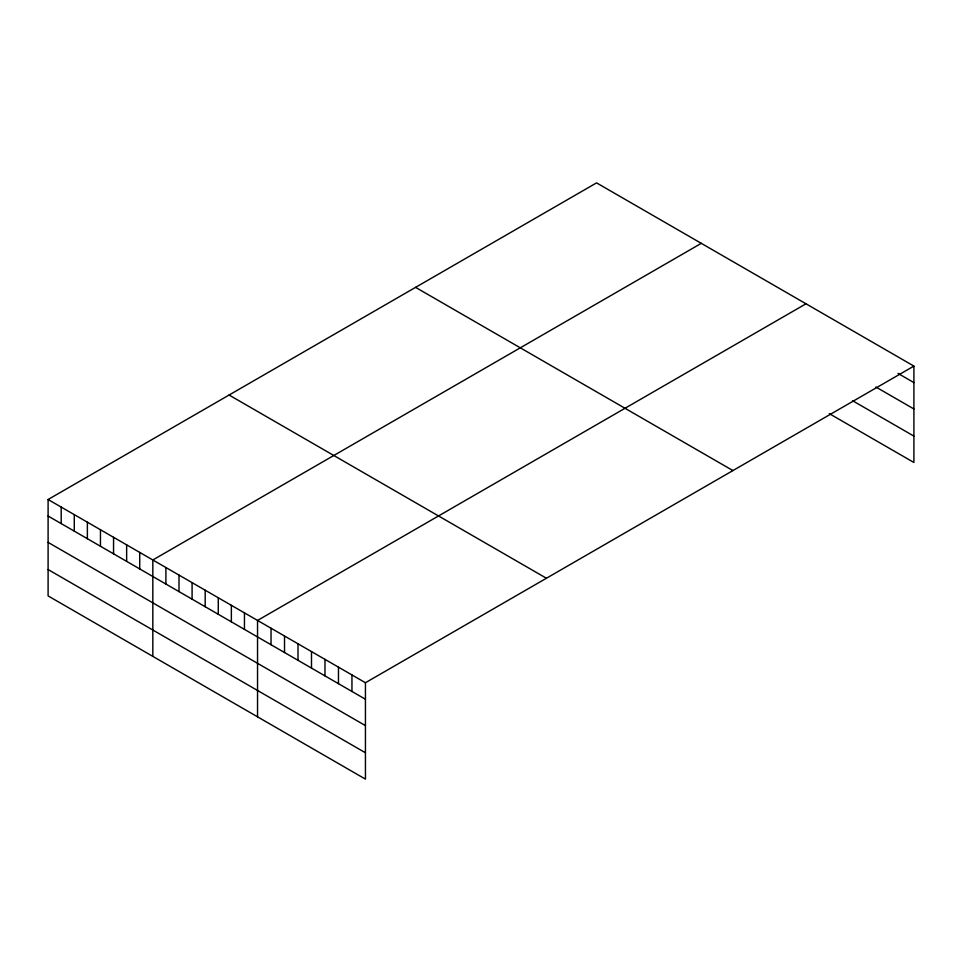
<?xml version="1.0" encoding="UTF-8"?>
<svg xmlns="http://www.w3.org/2000/svg" width="962" height="962" viewBox="0 0 962 962"><rect width="100%" height="100%" fill="white"/><g stroke="black" fill="none" stroke-linecap="round" stroke-linejoin="round"><path stroke-width="1.44" d="M913.9 366.089L365.44 682.731L365.44 779.124L48.1 595.911L48.1 499.518L596.56 182.876L913.9 366.089L913.9 462.481L829.304 413.636M701.286 243.338L152.826 559.98L152.826 656.373M806 303.788L257.539 620.442L257.539 716.834M897.967 373.388L913.9 382.599M875.889 387.013L913.9 408.958M852.597 400.721L913.9 436.111M415.572 287.361L732.912 470.574M229.088 395.033L546.428 578.246M48.1 499.518L365.44 682.731M48.1 516.029L365.44 699.242M48.1 542.388L365.44 725.613M48.1 569.552L365.44 752.765M351.948 674.951L351.948 691.462M338.468 667.159L338.468 683.669M324.976 659.379L324.976 675.889M311.496 651.587L311.496 668.097M298.004 643.806L298.004 660.317M284.524 636.014L284.524 652.525M271.031 628.234L271.031 644.744M244.456 612.89L244.456 629.401M231.361 605.326L231.361 621.837M218.278 597.775L218.278 614.285M205.183 590.211L205.183 606.721M192.087 582.659L192.087 599.17M179.004 575.096L179.004 591.606M165.909 567.544L165.909 584.054M139.73 552.428L139.73 568.939M126.647 544.865L126.647 561.375M113.552 537.313L113.552 553.823M100.457 529.749L100.457 546.26M87.374 522.198L87.374 538.708M74.278 514.634L74.278 531.144M61.195 507.082L61.195 523.593"/></g></svg>
